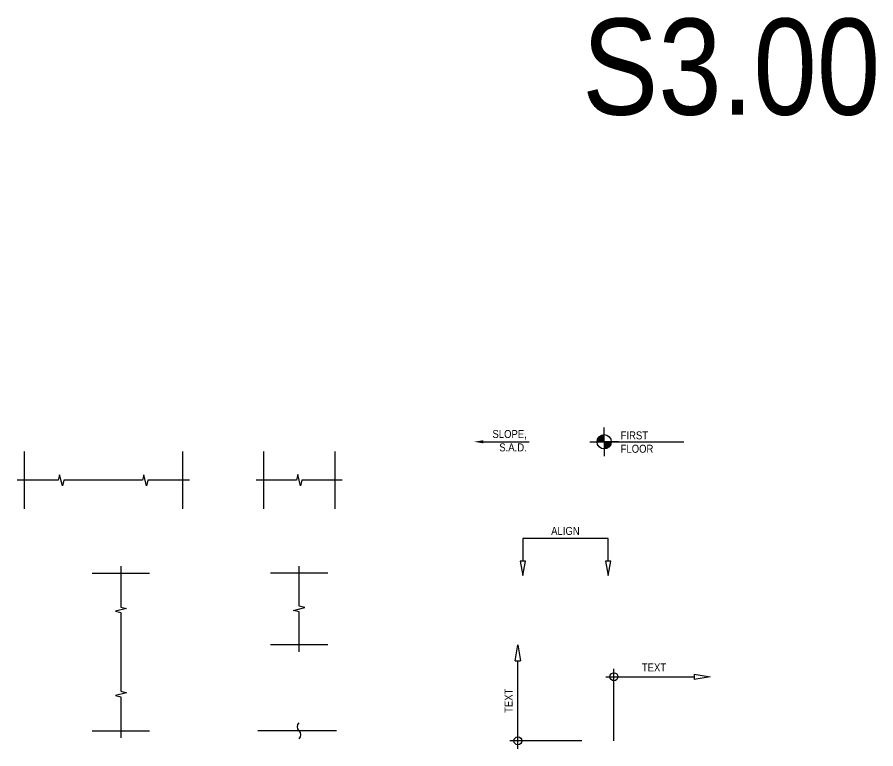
# Model space of a CAD drawing. Header units: inches. Extents: x -2661 to 42767, y -1222 to 9099.
# Drawn here: x 4488.1 to 4648.9, y 1611.6 to 1748.6 of the extents above; entities that cross this region are included whole.
import ezdxf
from ezdxf import colors
from ezdxf.entities.mleader import LeaderData, LeaderLine
from ezdxf.math import Vec2, Vec3

# ---------------------------------------------------------------- set-up
doc = ezdxf.new("R2010")
doc.units = ezdxf.units.IN
doc.header["$LTSCALE"] = 12
doc.header["$MEASUREMENT"] = 0
doc.header["$PDMODE"] = 3
doc.layers.get('0').update_dxf_attribs({"linetype": 'CONTINUOUS'})
doc.layers.get('DefPoints').update_dxf_attribs({"color": 251, "linetype": 'CONTINUOUS'})
for name, color, linetype in [('S-ANNO-DIMS', 2, 'CONTINUOUS'), ('S-ANNO-NOTE', 4, 'CONTINUOUS'), ('S-BREAK', 2, 'CONTINUOUS')]:
    doc.layers.add(name, color=color, linetype=linetype)
doc.layers.add('S-ANNO-GRID-NONPLOT', color=251, linetype='CONTINUOUS', plot=False)
doc.layers.add('S-ANNO-NONPLOT', color=253, linetype='CONTINUOUS', plot=False, transparency=0.5)
doc.styles.add('Arial', font='arial.ttf', dxfattribs={"width": 0.85})
doc.dimstyles.new('DIM-16_Se', dxfattribs={"dimscale": 16, "dimtxt": 0.09375, "dimasz": 0.109375, "dimexe": 0.0625, "dimexo": 0.0625, "dimgap": 0.0625, "dimtad": 1, "dimdec": 4, "dimzin": 11, "dimdsep": 46, "dimlunit": 4, "dimtxsty": 'Arial', "dimblk": 'ARCHTICK', "dimcen": 0.125, "dimdle": 0.0625, "dimclrd": 256, "dimclre": 256, "dimclrt": 4, "dimadec": 0, "dimazin": 0, "dimtfac": 0.75, "dimtdec": 4, "dimtmove": 0, "dimatfit": 3, "dimfxl": 1, "dimfrac": 1, "dimtolj": 1, "dimtzin": 0, "dimarcsym": 0})

# ---------------------------------------------------------------- blocks, each defined once
blk = doc.blocks.new('ELEV-SYMB')
at = {"layer": 'S-ANNO-NOTE', "color": 2}
for points in [[(-2, 0), (0, 0), (0, 2)], [(2, 0), (0, 0), (0, -2)]]:
    blk.add_lwpolyline(points, dxfattribs=at)
at = {"layer": 'S-ANNO-NOTE', "color": 2, "const_width": 1}
for points in [[(0, 0.5, 0.414214), (-0.5, 0, 0.414214)], [(0, -0.5, 0.414214), (0.5, 0, 0.414214)]]:
    blk.add_lwpolyline(points, format="xyb", dxfattribs=at)
at = {"layer": 'S-ANNO-NOTE', "color": 2}
blk.add_circle((0, 0), 1, dxfattribs=at)
blk = doc.blocks.new('_Small')
at = {"color": 0, "linetype": 'ByBlock', "lineweight": -2}
blk.add_circle((0, 0), 0.25, dxfattribs=at)
blk = doc.blocks.new('_ClosedBlank')
at = {"color": 0, "linetype": 'ByBlock', "lineweight": -2}
for p, q in [((-1, 0.167), (0, 0)), ((-1, 0.167), (-1, -0.167)), ((0, 0), (-1, -0.167))]:
    blk.add_line(p, q, dxfattribs=at)
blk = doc.blocks.new('*D570')
at = {"layer": 'DefPoints', "color": 0, "transparency": 16777216}
for p in [(4581.89, 1631.09), (4581.89, 1631.09), (4593.89, 1613.09)]:
    blk.add_point(p, dxfattribs=at)
at = {"layer": 'S-ANNO-DIMS', "lineweight": -2, "transparency": 16777216}
for p, q in [((4581.89, 1611.59), (4581.89, 1628.09)), ((4593.89, 1613.09), (4580.39, 1613.09))]:
    blk.add_line(p, q, dxfattribs=at)
at = {"layer": 'S-ANNO-DIMS', "lineweight": -2, "transparency": 16777216, "xscale": 3, "yscale": 3, "zscale": 3}
for name, p, rotation in [('_ClosedBlank', (4581.89, 1631.09), 90), ('_Small', (4581.89, 1613.09), 270)]:
    blk.add_blockref(name, p, dxfattribs=dict(at, rotation=rotation))
at = {"layer": 'S-ANNO-DIMS', "color": 4, "transparency": 16777216, "insert": (4580.14, 1620.59), "char_height": 1.5, "attachment_point": 5, "rotation": 90, "style": 'Arial'}
blk.add_mtext('\\A1;TEXT ', dxfattribs=at)
blk = doc.blocks.new('Se_BREAK SQUIGGLE')
at = {"layer": 'S-BREAK'}
blk.add_lwpolyline([(0, -0.375, 0.408465), (0, 0, -0.407415), (0, 0.369, -2.166217)], format="xyb", dxfattribs=at)
blk = doc.blocks.new('Se_BREAK SYMBOL')
at = {"color": 0, "linetype": 'ByBlock'}
blk.add_lwpolyline([(6, 0), (0.38, 0), (0.19, -0.78), (-0.19, 0.78), (-0.38, 0), (-6, 0)], dxfattribs=at)
blk = doc.blocks.new('*D686')
at = {"layer": 'DefPoints', "color": 0, "transparency": 16777216}
for p in [(4617.89, 1625.09), (4617.89, 1625.09), (4599.89, 1613.09)]:
    blk.add_point(p, dxfattribs=at)
at = {"layer": 'S-ANNO-DIMS', "lineweight": -2, "transparency": 16777216}
for p, q in [((4599.89, 1613.09), (4599.89, 1626.59)), ((4598.39, 1625.09), (4614.89, 1625.09))]:
    blk.add_line(p, q, dxfattribs=at)
at = {"layer": 'S-ANNO-DIMS', "lineweight": -2, "transparency": 16777216, "xscale": 3, "yscale": 3, "zscale": 3, "rotation": 180}
blk.add_blockref('_Small', (4599.89, 1625.09), dxfattribs=at)
at = {"layer": 'S-ANNO-DIMS', "lineweight": -2, "transparency": 16777216, "xscale": 3, "yscale": 3, "zscale": 3}
blk.add_blockref('_ClosedBlank', (4617.89, 1625.09), dxfattribs=at)
at = {"layer": 'S-ANNO-DIMS', "color": 4, "transparency": 16777216, "insert": (4607.39, 1626.84), "char_height": 1.5, "attachment_point": 5, "style": 'Arial'}
blk.add_mtext('\\A1;TEXT ', dxfattribs=at)

msp = doc.modelspace()

# ---------------------------------------------------------------- linework, layer by layer
at = {"layer": 'S-ANNO-DIMS'}
msp.add_lwpolyline([(4599.29655, 1646.72656), (4598.29655, 1646.72656), (4598.79655, 1644.0599), (4599.29655, 1646.72656), (4598.79655, 1646.72656), (4598.79655, 1650.96923), (4582.79655, 1650.96923), (4582.79655, 1646.72656), (4582.29655, 1646.72656), (4582.79655, 1644.0599), (4583.29655, 1646.72656), (4582.29655, 1646.72656)], dxfattribs=at)
at = {"layer": 'S-ANNO-NONPLOT'}
for p, q in [((4489.42956, 1667.25837), (4489.42956, 1656.53837)), ((4519.03707, 1667.25837), (4519.03707, 1656.53837)), ((4534.20922, 1667.25837), (4534.20922, 1656.53837)), ((4547.60922, 1667.25837), (4547.60922, 1656.53837)), ((4502.16229, 1644.47837), (4512.88229, 1644.47837)), ((4546.26922, 1644.47837), (4535.54922, 1644.47837)), ((4546.26922, 1631.07837), (4535.54922, 1631.07837)), ((4502.16229, 1614.98275), (4512.88229, 1614.98275))]:
    msp.add_line(p, q, dxfattribs=at)
msp.add_lwpolyline([(4547.88215, 1614.98275), (4533.17512, 1614.98275)], dxfattribs=at)
at = {"layer": 'S-ANNO-NOTE', "color": 2}
msp.add_line((4595.39504, 1669.10279), (4613.00144, 1669.10279), dxfattribs=at)
at = {"layer": 'S-BREAK'}
for points in [[(4520.37707, 1661.89837), (4512.56107, 1661.89837), (4512.30742, 1660.85538), (4511.80013, 1662.94136), (4511.54649, 1661.89837), (4496.80826, 1661.89837), (4496.55461, 1660.85538), (4496.04732, 1662.94136), (4495.79368, 1661.89837), (4488.08956, 1661.89837)], [(4507.52229, 1645.81837), (4507.52229, 1638.11425), (4508.56528, 1637.86061), (4506.4793, 1637.35332), (4507.52229, 1637.09968), (4507.52229, 1622.36144), (4508.56528, 1622.1078), (4506.4793, 1621.60051), (4507.52229, 1621.34687), (4507.52229, 1613.64275)]]:
    msp.add_lwpolyline(points, dxfattribs=at)

# ---------------------------------------------------------------- block references
at = {"layer": 'S-ANNO-NOTE', "xscale": 1.333333333333333, "yscale": 1.333333333333333, "zscale": 1.333333333333333}
msp.add_blockref('ELEV-SYMB', (4598.0617, 1669.10279), dxfattribs=at)
at = {"layer": 'S-BREAK'}
for name, p, xscale, yscale, zscale in [('Se_BREAK SYMBOL', (4540.90922, 1661.89837), 1.34, 1.34, 1.34), ('Se_BREAK SQUIGGLE', (4540.90922, 1614.98275), 4.02, 4.02, 4.02)]:
    msp.add_blockref(name, p, dxfattribs=dict(at, xscale=xscale, yscale=yscale, zscale=zscale))
at = {"layer": 'S-BREAK', "xscale": 1.34, "yscale": 1.34, "zscale": 1.34, "rotation": 270}
msp.add_blockref('Se_BREAK SYMBOL', (4540.90922, 1637.77837), dxfattribs=at)

# ---------------------------------------------------------------- texts
at = {"layer": 'S-ANNO-GRID-NONPLOT', "color": 191, "insert": (4649.78271, 1748.36325), "char_height": 18, "width": 59.0975878, "attachment_point": 3, "style": 'Arial'}
msp.add_mtext('S3.00', dxfattribs=at)
at = {"layer": 'S-ANNO-NOTE', "insert": (4583.56441, 1671.29584), "char_height": 1.5, "width": 7.7356546, "attachment_point": 3, "rotation": 359.8065106, "style": 'Arial'}
msp.add_mtext('SLOPE, S.A.D.', dxfattribs=at)
at = {"layer": 'S-ANNO-NOTE', "char_height": 1.5, "style": 'Arial'}
for s, insert, width, attachment_point in [('FIRST\\PFLOOR', (4601.13736, 1671.04851), 24.0155425, 1), ('ALIGN', (4590.79655, 1651.6359), 6.4612172, 8)]:
    msp.add_mtext(s, dxfattribs=dict(at, insert=insert, width=width, attachment_point=attachment_point))

# ---------------------------------------------------------------- dimensions: what is measured, and where the dimension line sits
at = {"layer": 'S-ANNO-DIMS'}
for base, p1, p2, angle, picture, middle in [((4581.89085, 1631.09333), (4593.89085, 1613.09333), (4581.89085, 1631.09333), 270, '*D570', (4580.14085, 1620.59333)), ((4617.89085, 1625.09333), (4599.89085, 1613.09333), (4617.89085, 1625.09333), 180, '*D686', (4607.39085, 1626.84333))]:
    dim = msp.add_linear_dim(base=base, p1=p1, p2=p2, angle=angle, text='TEXT ', dimstyle='DIM-16_Se', override={"dimasz": 0.1875, "dimexe": 0.09375, "dimexo": 0, "dimblk1": 'Small', "dimblk2": 'ClosedBlank', "dimsah": 1, "dimdle": 0.09375, "dimse2": 1}, dxfattribs=at)
    dim.commit()
    dim.dimension.update_dxf_attribs({"geometry": picture, "text_midpoint": middle})

# ---------------------------------------------------------------- leaders
at = {"layer": 'S-ANNO-NOTE'}
ml = msp.add_multileader_mtext('Standard', dxfattribs=at)
ml.set_content('', color=4, style='Arial')
ml.set_leader_properties(color=2)
ml.build(insert=Vec2(0, 0))
ml.multileader.update_dxf_attribs({"has_dogleg": 0, "dogleg_length": 1.21451, "arrow_head_size": 1.75, "scale": 16})
ctx = ml.context
ctx.base_point, ctx.scale, ctx.char_height, ctx.arrow_head_size, ctx.landing_gap_size, ctx.plane_origin, ctx.plane_x_axis, ctx.plane_y_axis = Vec3(4586.90899, 1669.10279), 16, 1.5, 1.75, 1.44, Vec3(4574.7016, 1676.13339), Vec3(-1, 0), Vec3(0, -1)
ctx.text_align_type = 2
notes = []
notes.append((ctx, [(0, (1, 1, 0), (4581.49316, 1669.10279), (1, 0), 2.53583, [(0, [(4573.65505, 1669.10279)], 0, [])])]))
ctx.mtext.insert, ctx.mtext.text_direction, ctx.mtext.rotation, ctx.mtext.alignment, ctx.mtext.flow_direction = Vec3(4585.46899, 1668.35279), Vec3(-1, 0), 3.141592654, 3, 5
for ctx, leaders in notes:
    for number, flags, end, landing, length, lines in leaders:
        leader = LeaderData()
        leader.index, (leader.has_last_leader_line, leader.has_dogleg_vector, leader.attachment_direction) = number, flags
        leader.last_leader_point, leader.dogleg_vector, leader.dogleg_length = Vec3(end), Vec3(landing), length
        for number, points, colour, breaks in lines:
            line = LeaderLine()
            line.index, line.vertices, line.color, line.breaks = number, Vec3.list(points), colors.encode_raw_color(colour), breaks
            leader.lines.append(line)
        ctx.leaders.append(leader)

doc.saveas('drawing.dxf')
